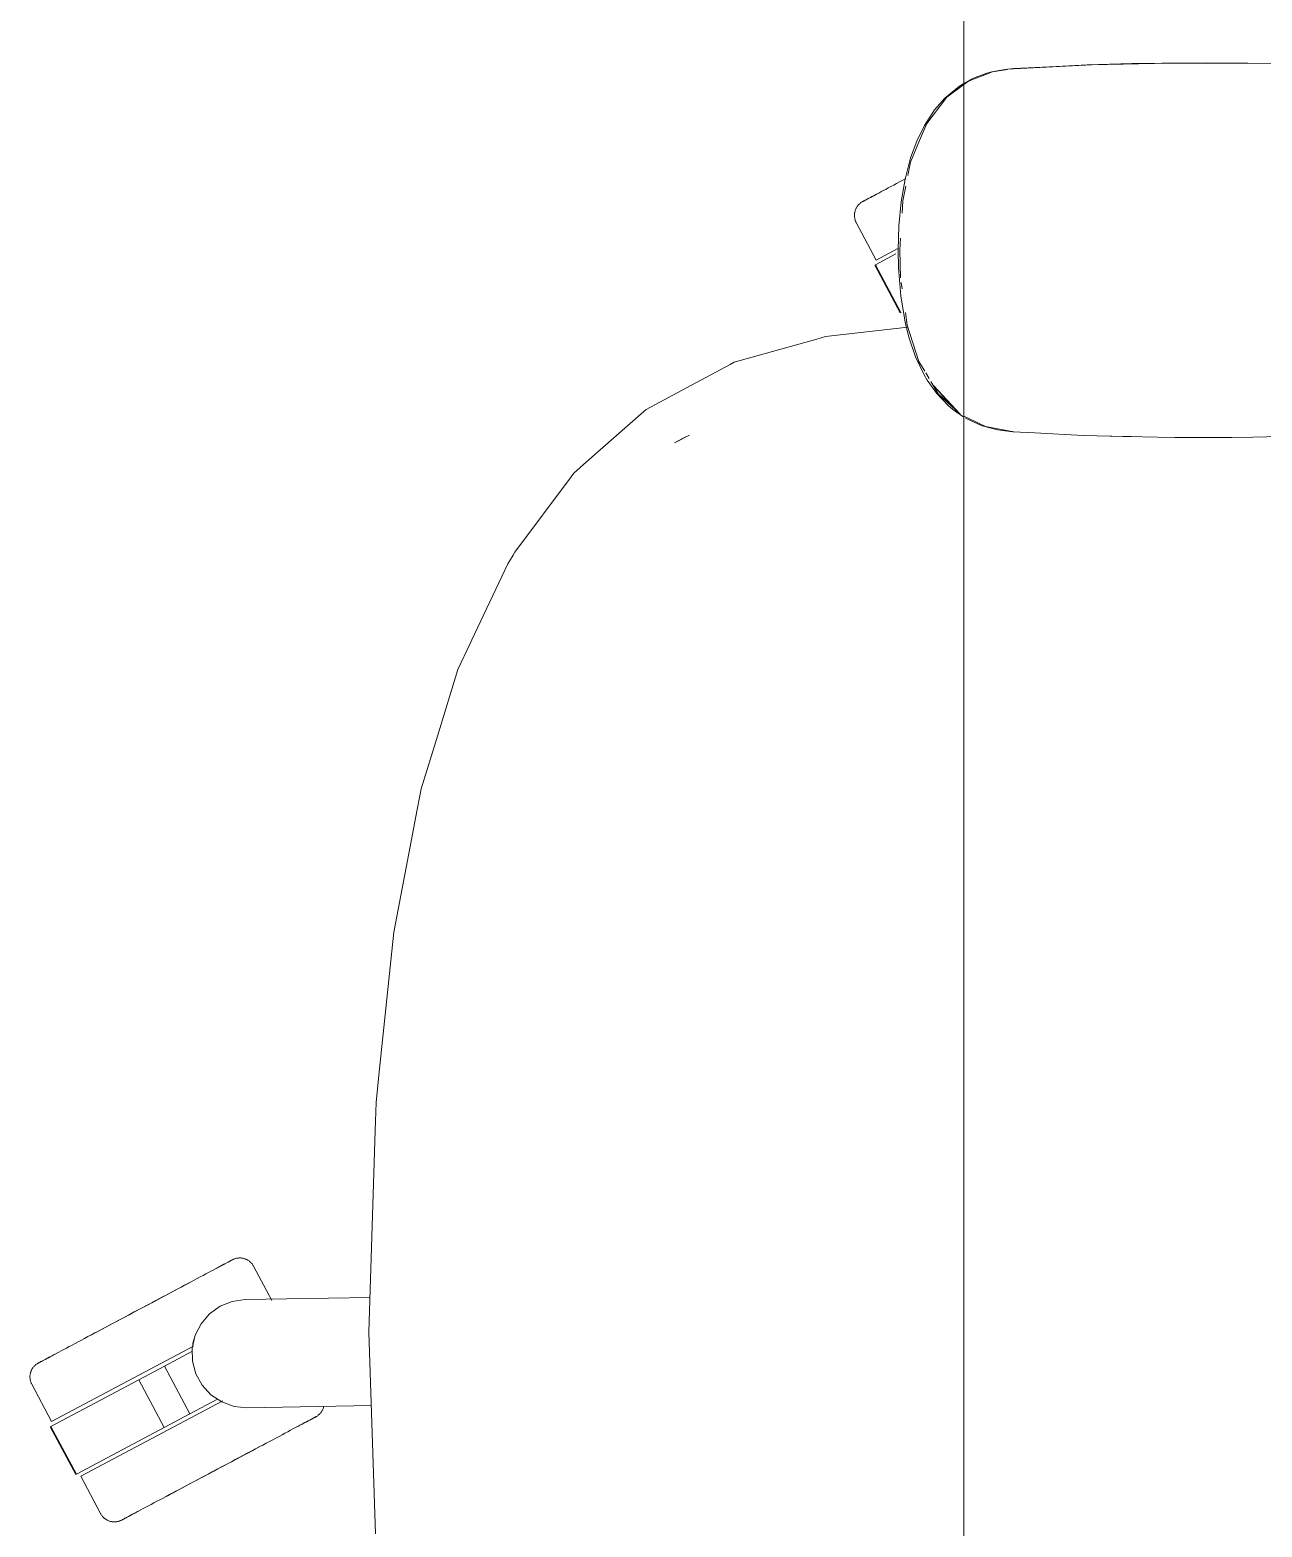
# Model space of a CAD drawing. Header units: millimetres. Extents: x 79795 to 317870, y -36033 to 97293.
# Drawn here: x 184011.1 to 184330, y 10047.7 to 10435.1 of the extents above; entities that cross this region are included whole.
import ezdxf

# ---------------------------------------------------------------- set-up
doc = ezdxf.new("R2010")
doc.units = ezdxf.units.MM
doc.header["$MEASUREMENT"] = 0
doc.layers.add('G-IMPT', color=8, linetype='CONTINUOUS', lineweight=9)
doc.layers.add('I-FURN', color=8, linetype='CONTINUOUS', lineweight=9)

msp = doc.modelspace()

# ---------------------------------------------------------------- linework, layer by layer
at = {"layer": 'G-IMPT'}
for p, q in [((184260.24, 10424.26), (184254.04, 10421.85)), ((184260.06, 10424.28), (184258.71, 10423.91)), ((184260.06, 10424.28), (184262.45, 10424.73)), ((184260.24, 10424.26), (184264.08, 10424.85)), ((184264.1, 10424.98), (184262.45, 10424.73)), ((184285.88, 10426.07), (184264.1, 10424.98)), ((184284.68, 10426.03), (184264.1, 10424.98)), ((184264.1, 10424.98), (184265.71, 10425.09)), ((184285.88, 10426.07), (184265.71, 10425.09)), ((184306.07, 10426.53), (184284.68, 10426.03)), ((184296.24, 10426.37), (184284.68, 10426.03)), ((184284.68, 10426.03), (184285.88, 10426.07)), ((184306.07, 10426.53), (184285.88, 10426.07)), ((184296.24, 10426.37), (184315.46, 10426.57)), ((184306.07, 10426.53), (184296.24, 10426.37)), ((184326.26, 10426.49), (184296.24, 10426.37)), ((184304.03, 10426.51), (184302.12, 10426.44)), ((184306.07, 10426.49), (184304.03, 10426.51)), ((184326.26, 10426.49), (184306.07, 10426.53)), ((184326.26, 10426.49), (184315.46, 10426.57)), ((184326.26, 10426.49), (184334.67, 10426.32)), ((184251.64, 10420.56), (184247.9, 10417.48)), ((184252.83, 10420.96), (184248.42, 10417.68)), ((184252.83, 10421.24), (184251.64, 10420.56)), ((184255.07, 10422.52), (184252.83, 10421.24)), ((184254.04, 10421.85), (184252.83, 10420.96)), ((184255.07, 10422.52), (184258.71, 10423.91)), ((184248.42, 10417.68), (184243.2, 10410.89)), ((184245.23, 10414.45), (184247.9, 10417.48)), ((184242.58, 10410.4), (184245.23, 10414.45)), ((184242.58, 10410.4), (184240.59, 10406.33)), ((184243.2, 10410.89), (184241.36, 10406.5)), ((184239.01, 10401.99), (184240.59, 10406.33)), ((184239.03, 10400.88), (184241.36, 10406.5)), ((184239.01, 10401.99), (184237.58, 10396.51)), ((184239.03, 10400.88), (184238.32, 10397.41)), ((184236.58, 10390.58), (184237.58, 10396.51)), ((184237.76, 10394.67), (184236.99, 10390.92)), ((184236.58, 10390.58), (184236.01, 10384.43)), ((184236.99, 10390.92), (184236.8, 10387.71)), ((184235.83, 10378.09), (184236.01, 10384.43)), ((184235.92, 10373.58), (184235.83, 10378.09)), ((184236.4, 10381.2), (184236.21, 10378.09)), ((184236.44, 10370.93), (184236.21, 10378.09)), ((184235.92, 10373.58), (184236.5, 10366.27)), ((184237.61, 10359.51), (184236.5, 10366.27)), ((184236.6, 10369.77), (184236.83, 10368.14)), ((184238.59, 10355.58), (184237.61, 10359.51)), ((184237.7, 10361.96), (184238.16, 10358.67)), ((184238.16, 10358.67), (184241.19, 10349.27)), ((184214.74, 10355.11), (184193.4, 10349.1)), ((184214.74, 10355.11), (184217, 10355.75)), ((184238.28, 10358.16), (184217, 10355.75)), ((184238.59, 10355.58), (184240.33, 10350.49)), ((184192.29, 10348.51), (184181.05, 10342.5)), ((184193.4, 10349.1), (184192.29, 10348.51)), ((184240.33, 10350.49), (184242.54, 10345.86)), ((184241.19, 10349.27), (184242.66, 10346.82)), ((184242.54, 10345.86), (184243.34, 10344.48)), ((184242.94, 10346.35), (184243.8, 10344.91)), ((184245.79, 10341.03), (184243.34, 10344.48)), ((184244.27, 10344.13), (184246.16, 10340.97)), ((184244.96, 10343.06), (184251.87, 10335.67)), ((184244.96, 10343.06), (184246.24, 10341.59)), ((184181.05, 10342.5), (184170.61, 10336.91)), ((184248.65, 10337.98), (184245.79, 10341.03)), ((184246.16, 10340.97), (184251.87, 10335.67)), ((184246.38, 10341.44), (184249.45, 10337.9)), ((184155.16, 10323.31), (184169.95, 10336.33)), ((184169.95, 10336.33), (184170.61, 10336.91)), ((184248.65, 10337.98), (184249.97, 10336.85)), ((184251.87, 10335.67), (184249.45, 10337.9)), ((184252.83, 10334.89), (184249.97, 10336.85)), ((184254.1, 10334.56), (184252.83, 10335.19)), ((184253.19, 10334.64), (184257.52, 10332.66)), ((184254.1, 10334.56), (184258.36, 10332.46)), ((184261.47, 10331.59), (184257.52, 10332.66)), ((184258.36, 10332.46), (184265.71, 10331.09)), ((184265.48, 10331.09), (184261.47, 10331.59)), ((184177.91, 10328.3), (184181.8, 10330.26)), ((184177.91, 10328.3), (184180.21, 10329.48)), ((184180.21, 10329.48), (184181.8, 10330.26)), ((184271.15, 10330.81), (184265.48, 10331.09)), ((184271.15, 10330.81), (184283.71, 10330.19)), ((184287.25, 10330.07), (184283.71, 10330.19)), ((184302.92, 10329.69), (184287.25, 10330.07)), ((184290.65, 10330.01), (184293.98, 10329.87)), ((184296.2, 10329.87), (184293.98, 10329.87)), ((184302.92, 10329.69), (184307.43, 10329.64)), ((184307.43, 10329.64), (184322.15, 10329.65)), ((184327.62, 10329.72), (184322.15, 10329.65)), ((184327.62, 10329.72), (184339.92, 10330.01)), ((184151.18, 10319.47), (184151.9, 10320.44)), ((184155.16, 10323.31), (184151.9, 10320.44)), ((184136.61, 10299.97), (184151.18, 10319.47)), ((184134.78, 10296.92), (184125.52, 10277.27)), ((184134.78, 10296.92), (184135.21, 10297.63)), ((184136.15, 10299.2), (184135.21, 10297.63)), ((184136.61, 10299.97), (184136.15, 10299.2)), ((184125.52, 10277.27), (184125.09, 10276.36)), ((184121.9, 10269.59), (184125.09, 10276.36)), ((184121.9, 10269.59), (184116.57, 10252.32)), ((184116.57, 10252.32), (184112.38, 10238.71)), ((184112.38, 10238.71), (184110.92, 10231.11)), ((184110.22, 10227.45), (184110.92, 10231.11)), ((184110.22, 10227.45), (184105.35, 10202.07)), ((184105.26, 10201.61), (184101.44, 10164.61)), ((184105.26, 10201.61), (184105.35, 10202.07)), ((184101.44, 10164.61), (184100.71, 10157.55)), ((184100.48, 10150.29), (184100.71, 10157.55)), ((184098.87, 10098.12), (184100.48, 10150.29)), ((184100.57, 10045.94), (184098.87, 10098.12))]:
    msp.add_line(p, q, dxfattribs=at)
at = {"layer": 'I-FURN'}
for p, q in [((184252.83, 9398.09), (184252.83, 10798.09)), ((184252.83, 10798.09), (184252.83, 9398.09)), ((184231.02, 10393.02), (184231.6, 10393.34)), ((184231.93, 10393.51), (184231.33, 10393.19)), ((184232.57, 10393.85), (184231.93, 10393.51)), ((184233.23, 10394.2), (184232.57, 10393.85)), ((184233.92, 10394.57), (184233.23, 10394.2)), ((184234.65, 10394.95), (184233.92, 10394.57)), ((184235.4, 10395.35), (184234.65, 10394.95)), ((184236.17, 10395.76), (184235.4, 10395.35)), ((184236.97, 10396.19), (184236.17, 10395.76)), ((184237.8, 10396.63), (184236.97, 10396.19)), ((184225.09, 10389.24), (184225.18, 10389.38)), ((184225.18, 10389.38), (184225.27, 10389.51)), ((184225.27, 10389.51), (184225.37, 10389.64)), ((184225.37, 10389.64), (184225.47, 10389.76)), ((184225.47, 10389.76), (184225.58, 10389.88)), ((184225.58, 10389.88), (184225.69, 10390)), ((184225.69, 10390), (184225.81, 10390.11)), ((184225.81, 10390.11), (184225.93, 10390.22)), ((184225.93, 10390.22), (184226.05, 10390.32)), ((184226.05, 10390.32), (184226.18, 10390.41)), ((184226.18, 10390.41), (184226.31, 10390.5)), ((184226.31, 10390.5), (184226.45, 10390.59)), ((184226.45, 10390.59), (184226.59, 10390.67)), ((184226.59, 10390.67), (184226.63, 10390.69)), ((184226.68, 10390.72), (184226.63, 10390.69)), ((184226.63, 10390.69), (184226.65, 10390.7)), ((184226.63, 10390.69), (184226.63, 10390.69)), ((184226.65, 10390.7), (184226.71, 10390.73)), ((184226.76, 10390.76), (184226.68, 10390.72)), ((184226.71, 10390.73), (184226.81, 10390.79)), ((184226.88, 10390.82), (184226.76, 10390.76)), ((184226.81, 10390.79), (184226.95, 10390.86)), ((184227.04, 10390.91), (184226.88, 10390.82)), ((184226.95, 10390.86), (184227.13, 10390.96)), ((184227.24, 10391.02), (184227.04, 10390.91)), ((184227.13, 10390.96), (184227.35, 10391.07)), ((184227.48, 10391.14), (184227.24, 10391.02)), ((184227.35, 10391.07), (184227.61, 10391.21)), ((184227.76, 10391.29), (184227.48, 10391.14)), ((184227.61, 10391.21), (184227.91, 10391.37)), ((184228.08, 10391.46), (184227.76, 10391.29)), ((184227.91, 10391.37), (184228.24, 10391.55)), ((184228.44, 10391.65), (184228.08, 10391.46)), ((184228.24, 10391.55), (184228.61, 10391.75)), ((184228.83, 10391.86), (184228.44, 10391.65)), ((184228.61, 10391.75), (184229.02, 10391.96)), ((184229.26, 10392.09), (184228.83, 10391.86)), ((184229.02, 10391.96), (184229.47, 10392.2)), ((184229.73, 10392.34), (184229.26, 10392.09)), ((184229.47, 10392.2), (184229.95, 10392.46)), ((184230.23, 10392.6), (184229.73, 10392.34)), ((184229.95, 10392.46), (184230.47, 10392.73)), ((184230.76, 10392.89), (184230.23, 10392.6)), ((184230.47, 10392.73), (184231.02, 10393.02)), ((184231.33, 10393.19), (184230.76, 10392.89)), ((184224.49, 10387.26), (184224.5, 10387.42)), ((184224.49, 10387.1), (184224.49, 10387.26)), ((184224.5, 10386.94), (184224.49, 10387.1)), ((184224.5, 10387.42), (184224.52, 10387.58)), ((184224.51, 10386.77), (184224.5, 10386.94)), ((184224.52, 10386.61), (184224.51, 10386.77)), ((184224.52, 10387.58), (184224.54, 10387.74)), ((184224.55, 10386.45), (184224.52, 10386.61)), ((184224.54, 10387.74), (184224.56, 10387.9)), ((184224.58, 10386.3), (184224.55, 10386.45)), ((184224.56, 10387.9), (184224.6, 10388.06)), ((184224.61, 10386.14), (184224.58, 10386.3)), ((184224.6, 10388.06), (184224.64, 10388.21)), ((184224.66, 10385.98), (184224.61, 10386.14)), ((184224.64, 10388.21), (184224.68, 10388.37)), ((184224.71, 10385.83), (184224.66, 10385.98)), ((184224.68, 10388.37), (184224.74, 10388.52)), ((184224.76, 10385.68), (184224.71, 10385.83)), ((184224.74, 10388.52), (184224.8, 10388.67)), ((184224.82, 10385.53), (184224.76, 10385.68)), ((184224.8, 10388.67), (184224.86, 10388.82)), ((184224.89, 10385.38), (184224.82, 10385.53)), ((184224.86, 10388.82), (184224.93, 10388.96)), ((184224.93, 10388.96), (184225.01, 10389.1)), ((184225.01, 10389.1), (184225.09, 10389.24)), ((184224.96, 10385.24), (184224.89, 10385.38)), ((184224.96, 10385.24), (184230.11, 10375.55)), ((184230.11, 10375.55), (184235.74, 10378.55)), ((184229.76, 10374.23), (184236.33, 10361.87)), ((184229.93, 10374.32), (184235.22, 10377.14)), ((184236.5, 10361.96), (184229.93, 10374.32)), ((184236.6, 10362.01), (184236.5, 10361.96)), ((184059.15, 10114.54), (184058.57, 10114.23)), ((184058.84, 10114.38), (184059.41, 10114.68)), ((184059.71, 10114.83), (184059.15, 10114.54)), ((184059.41, 10114.68), (184059.95, 10114.96)), ((184060.22, 10115.11), (184059.71, 10114.83)), ((184059.95, 10114.96), (184060.45, 10115.23)), ((184060.7, 10115.37), (184060.22, 10115.11)), ((184060.45, 10115.23), (184060.91, 10115.48)), ((184061.15, 10115.6), (184060.7, 10115.37)), ((184060.91, 10115.48), (184061.34, 10115.71)), ((184061.56, 10115.82), (184061.15, 10115.6)), ((184061.34, 10115.71), (184061.74, 10115.91)), ((184061.93, 10116.02), (184061.56, 10115.82)), ((184061.74, 10115.91), (184062.09, 10116.1)), ((184062.27, 10116.2), (184061.93, 10116.02)), ((184062.09, 10116.1), (184062.41, 10116.27)), ((184062.57, 10116.36), (184062.27, 10116.2)), ((184062.41, 10116.27), (184062.69, 10116.42)), ((184062.82, 10116.49), (184062.57, 10116.36)), ((184062.69, 10116.42), (184062.93, 10116.55)), ((184063.04, 10116.61), (184062.82, 10116.49)), ((184062.93, 10116.55), (184063.13, 10116.66)), ((184063.22, 10116.71), (184063.04, 10116.61)), ((184063.13, 10116.66), (184063.29, 10116.74)), ((184063.36, 10116.78), (184063.22, 10116.71)), ((184063.29, 10116.74), (184063.42, 10116.81)), ((184063.46, 10116.83), (184063.36, 10116.78)), ((184063.42, 10116.81), (184063.5, 10116.85)), ((184063.52, 10116.87), (184063.46, 10116.83)), ((184063.5, 10116.85), (184063.54, 10116.87)), ((184063.54, 10116.88), (184063.52, 10116.87)), ((184063.54, 10116.88), (184063.69, 10116.95)), ((184063.54, 10116.87), (184063.54, 10116.88)), ((184063.69, 10116.95), (184063.84, 10117.02)), ((184063.84, 10117.02), (184063.98, 10117.08)), ((184063.98, 10117.08), (184064.14, 10117.13)), ((184064.14, 10117.13), (184064.29, 10117.18)), ((184064.29, 10117.18), (184064.44, 10117.22)), ((184064.44, 10117.22), (184064.6, 10117.26)), ((184064.6, 10117.26), (184064.76, 10117.29)), ((184064.76, 10117.29), (184064.92, 10117.31)), ((184064.92, 10117.31), (184065.08, 10117.33)), ((184065.08, 10117.33), (184065.24, 10117.34)), ((184065.24, 10117.34), (184065.4, 10117.35)), ((184065.4, 10117.35), (184065.56, 10117.35)), ((184065.56, 10117.35), (184065.72, 10117.34)), ((184065.72, 10117.34), (184065.88, 10117.32)), ((184065.88, 10117.32), (184066.04, 10117.3)), ((184066.04, 10117.3), (184066.2, 10117.27)), ((184066.2, 10117.27), (184066.36, 10117.24)), ((184066.36, 10117.24), (184066.52, 10117.2)), ((184066.52, 10117.2), (184066.67, 10117.15)), ((184066.67, 10117.15), (184066.82, 10117.1)), ((184066.82, 10117.1), (184066.97, 10117.04)), ((184066.97, 10117.04), (184067.12, 10116.98)), ((184067.12, 10116.98), (184067.27, 10116.91)), ((184067.27, 10116.91), (184067.41, 10116.83)), ((184067.41, 10116.83), (184067.55, 10116.75)), ((184067.55, 10116.75), (184067.68, 10116.66)), ((184067.68, 10116.66), (184067.82, 10116.57)), ((184067.82, 10116.57), (184067.94, 10116.47)), ((184067.94, 10116.47), (184068.07, 10116.37)), ((184068.07, 10116.37), (184068.19, 10116.26)), ((184068.19, 10116.26), (184068.3, 10116.15)), ((184068.3, 10116.15), (184068.41, 10116.03)), ((184068.41, 10116.03), (184068.52, 10115.91)), ((184068.52, 10115.91), (184068.62, 10115.79)), ((184068.62, 10115.79), (184068.72, 10115.66)), ((184068.72, 10115.66), (184068.81, 10115.52)), ((184068.81, 10115.52), (184068.89, 10115.39)), ((184068.89, 10115.39), (184068.97, 10115.25)), ((184068.97, 10115.25), (184069, 10115.21)), ((184073.7, 10106.37), (184069, 10115.21)), ((184050.66, 10110.03), (184051.53, 10110.49)), ((184051.99, 10110.73), (184051.13, 10110.28)), ((184051.53, 10110.49), (184052.38, 10110.94)), ((184052.82, 10111.18), (184051.99, 10110.73)), ((184053.64, 10111.61), (184052.82, 10111.18)), ((184054.42, 10112.03), (184053.64, 10111.61)), ((184055.19, 10112.43), (184054.42, 10112.03)), ((184055.92, 10112.82), (184055.19, 10112.43)), ((184056.63, 10113.2), (184055.92, 10112.82)), ((184057.31, 10113.56), (184056.63, 10113.2)), ((184057.95, 10113.9), (184057.31, 10113.56)), ((184058.57, 10114.23), (184057.95, 10113.9)), ((184044.65, 10106.83), (184043.67, 10106.31)), ((184044.12, 10106.55), (184045.09, 10107.07)), ((184045.61, 10107.34), (184044.65, 10106.83)), ((184045.09, 10107.07), (184046.06, 10107.58)), ((184046.57, 10107.85), (184045.61, 10107.34)), ((184046.06, 10107.58), (184047.01, 10108.08)), ((184047.52, 10108.35), (184046.57, 10107.85)), ((184047.01, 10108.08), (184047.95, 10108.58)), ((184048.45, 10108.85), (184047.52, 10108.35)), ((184047.95, 10108.58), (184048.87, 10109.07)), ((184049.36, 10109.33), (184048.45, 10108.85)), ((184048.87, 10109.07), (184049.77, 10109.55)), ((184050.26, 10109.81), (184049.36, 10109.33)), ((184049.77, 10109.55), (184050.66, 10110.03)), ((184051.13, 10110.28), (184050.26, 10109.81)), ((184063.47, 10106.12), (184066.81, 10106.59)), ((184066.81, 10106.59), (184099.15, 10107.15)), ((184036.13, 10102.3), (184037.13, 10102.83)), ((184037.67, 10103.12), (184036.67, 10102.59)), ((184037.13, 10102.83), (184038.14, 10103.37)), ((184038.68, 10103.65), (184037.67, 10103.12)), ((184038.14, 10103.37), (184039.14, 10103.9)), ((184039.68, 10104.19), (184038.68, 10103.65)), ((184039.14, 10103.9), (184040.15, 10104.43)), ((184040.69, 10104.72), (184039.68, 10104.19)), ((184040.15, 10104.43), (184041.15, 10104.97)), ((184041.69, 10105.25), (184040.69, 10104.72)), ((184041.15, 10104.97), (184042.14, 10105.5)), ((184042.68, 10105.78), (184041.69, 10105.25)), ((184042.14, 10105.5), (184043.14, 10106.02)), ((184043.67, 10106.31), (184042.68, 10105.78)), ((184043.14, 10106.02), (184044.12, 10106.55)), ((184055.4, 10100.34), (184057.59, 10102.91)), ((184057.59, 10102.91), (184060.33, 10104.87)), ((184060.33, 10104.87), (184063.47, 10106.12)), ((184029.81, 10098.94), (184028.87, 10098.44)), ((184029.3, 10098.67), (184030.24, 10099.17)), ((184030.76, 10099.44), (184029.81, 10098.94)), ((184030.24, 10099.17), (184031.2, 10099.68)), ((184031.72, 10099.96), (184030.76, 10099.44)), ((184031.2, 10099.68), (184032.17, 10100.19)), ((184032.7, 10100.47), (184031.72, 10099.96)), ((184032.17, 10100.19), (184033.15, 10100.71)), ((184033.68, 10101), (184032.7, 10100.47)), ((184033.15, 10100.71), (184034.13, 10101.24)), ((184034.67, 10101.52), (184033.68, 10101)), ((184034.13, 10101.24), (184035.13, 10101.77)), ((184035.67, 10102.05), (184034.67, 10101.52)), ((184035.13, 10101.77), (184036.13, 10102.3)), ((184036.67, 10102.59), (184035.67, 10102.05)), ((184053.88, 10097.33), (184055.4, 10100.34)), ((184022.81, 10095.22), (184022.04, 10094.81)), ((184023.61, 10095.64), (184022.81, 10095.22)), ((184024.44, 10096.08), (184023.61, 10095.64)), ((184025.29, 10096.53), (184024.44, 10096.08)), ((184026.15, 10096.99), (184025.29, 10096.53)), ((184027.04, 10097.47), (184026.15, 10096.99)), ((184027.95, 10097.95), (184027.04, 10097.47)), ((184027.46, 10097.69), (184028.37, 10098.17)), ((184028.87, 10098.44), (184027.95, 10097.95)), ((184028.37, 10098.17), (184029.3, 10098.67)), ((184053.13, 10094.04), (184053.88, 10097.33)), ((184015.08, 10091.11), (184014.72, 10090.92)), ((184014.88, 10091), (184015.25, 10091.2)), ((184015.47, 10091.31), (184015.08, 10091.11)), ((184015.25, 10091.2), (184015.66, 10091.42)), ((184015.9, 10091.54), (184015.47, 10091.31)), ((184015.66, 10091.42), (184016.11, 10091.66)), ((184016.37, 10091.79), (184015.9, 10091.54)), ((184016.11, 10091.66), (184016.59, 10091.91)), ((184016.87, 10092.06), (184016.37, 10091.79)), ((184016.59, 10091.91), (184017.11, 10092.19)), ((184016.75, 10075.01), (184053.47, 10094.53)), ((184017.4, 10092.34), (184016.87, 10092.06)), ((184017.11, 10092.19), (184017.66, 10092.48)), ((184017.97, 10092.64), (184017.4, 10092.34)), ((184017.66, 10092.48), (184018.25, 10092.79)), ((184018.57, 10092.96), (184017.97, 10092.64)), ((184019.21, 10093.3), (184018.57, 10092.96)), ((184019.87, 10093.65), (184019.21, 10093.3)), ((184020.57, 10094.02), (184019.87, 10093.65)), ((184021.29, 10094.41), (184020.57, 10094.02)), ((184022.04, 10094.81), (184021.29, 10094.41)), ((184045.92, 10089.38), (184053.06, 10093.18)), ((184053.19, 10090.67), (184053.13, 10094.04)), ((184011.18, 10087.19), (184011.21, 10087.35)), ((184011.21, 10087.35), (184011.24, 10087.51)), ((184011.24, 10087.51), (184011.28, 10087.67)), ((184011.28, 10087.67), (184011.33, 10087.82)), ((184011.33, 10087.82), (184011.38, 10087.97)), ((184011.38, 10087.97), (184011.44, 10088.12)), ((184011.44, 10088.12), (184011.5, 10088.27)), ((184011.5, 10088.27), (184011.57, 10088.42)), ((184011.57, 10088.42), (184011.65, 10088.56)), ((184011.65, 10088.56), (184011.73, 10088.7)), ((184011.73, 10088.7), (184011.82, 10088.83)), ((184011.82, 10088.83), (184011.91, 10088.96)), ((184011.91, 10088.96), (184012.01, 10089.09)), ((184012.01, 10089.09), (184012.11, 10089.22)), ((184012.11, 10089.22), (184012.22, 10089.34)), ((184012.22, 10089.34), (184012.33, 10089.45)), ((184012.33, 10089.45), (184012.45, 10089.56)), ((184012.45, 10089.56), (184012.57, 10089.67)), ((184012.57, 10089.67), (184012.69, 10089.77)), ((184012.69, 10089.77), (184012.82, 10089.87)), ((184012.82, 10089.87), (184012.96, 10089.96)), ((184012.96, 10089.96), (184013.09, 10090.04)), ((184013.09, 10090.04), (184013.23, 10090.12)), ((184013.23, 10090.12), (184013.27, 10090.14)), ((184013.27, 10090.14), (184013.29, 10090.16)), ((184013.28, 10090.15), (184013.27, 10090.14)), ((184013.32, 10090.17), (184013.28, 10090.15)), ((184013.29, 10090.16), (184013.35, 10090.19)), ((184013.4, 10090.21), (184013.32, 10090.17)), ((184013.35, 10090.19), (184013.45, 10090.24)), ((184013.52, 10090.28), (184013.4, 10090.21)), ((184013.45, 10090.24), (184013.59, 10090.32)), ((184013.68, 10090.36), (184013.52, 10090.28)), ((184013.59, 10090.32), (184013.77, 10090.41)), ((184013.88, 10090.47), (184013.68, 10090.36)), ((184013.77, 10090.41), (184013.99, 10090.53)), ((184014.13, 10090.6), (184013.88, 10090.47)), ((184013.99, 10090.53), (184014.25, 10090.67)), ((184014.4, 10090.75), (184014.13, 10090.6)), ((184014.25, 10090.67), (184014.55, 10090.82)), ((184014.72, 10090.92), (184014.4, 10090.75)), ((184014.55, 10090.82), (184014.88, 10091)), ((184039.28, 10085.85), (184045.92, 10089.38)), ((184052.49, 10077.02), (184045.92, 10089.38)), ((184054.06, 10087.41), (184053.19, 10090.67)), ((184055.68, 10084.45), (184054.06, 10087.41)), ((184011.13, 10086.71), (184011.14, 10086.87)), ((184011.13, 10086.55), (184011.13, 10086.71)), ((184011.14, 10086.39), (184011.13, 10086.55)), ((184011.14, 10086.87), (184011.16, 10087.03)), ((184011.15, 10086.23), (184011.14, 10086.39)), ((184011.17, 10086.07), (184011.15, 10086.23)), ((184011.16, 10087.03), (184011.18, 10087.19)), ((184011.19, 10085.91), (184011.17, 10086.07)), ((184011.22, 10085.75), (184011.19, 10085.91)), ((184011.26, 10085.59), (184011.22, 10085.75)), ((184011.3, 10085.44), (184011.26, 10085.59)), ((184011.35, 10085.29), (184011.3, 10085.44)), ((184011.4, 10085.13), (184011.35, 10085.29)), ((184011.46, 10084.98), (184011.4, 10085.13)), ((184011.53, 10084.84), (184011.46, 10084.98)), ((184011.6, 10084.69), (184011.53, 10084.84)), ((184011.6, 10084.69), (184016.75, 10075.01)), ((184016.57, 10073.78), (184039.28, 10085.85)), ((184045.85, 10073.49), (184039.28, 10085.85)), ((184057.96, 10081.96), (184055.68, 10084.45)), ((184024.27, 10060.88), (184061.01, 10080.42)), ((184059.64, 10080.82), (184052.49, 10077.02)), ((184060.77, 10080.09), (184057.96, 10081.96)), ((184063.94, 10078.95), (184060.77, 10080.09)), ((184052.49, 10077.02), (184045.85, 10073.49)), ((184067.3, 10078.6), (184063.94, 10078.95)), ((184099.49, 10079.17), (184067.3, 10078.6)), ((184083.69, 10075.49), (184084.01, 10075.66)), ((184084.16, 10075.74), (184083.86, 10075.58)), ((184084.01, 10075.66), (184084.29, 10075.81)), ((184084.42, 10075.88), (184084.16, 10075.74)), ((184084.29, 10075.81), (184084.53, 10075.93)), ((184084.64, 10075.99), (184084.42, 10075.88)), ((184084.53, 10075.93), (184084.73, 10076.04)), ((184084.82, 10076.09), (184084.64, 10075.99)), ((184084.73, 10076.04), (184084.89, 10076.13)), ((184084.96, 10076.16), (184084.82, 10076.09)), ((184084.89, 10076.13), (184085.01, 10076.19)), ((184085.06, 10076.22), (184084.96, 10076.16)), ((184085.01, 10076.19), (184085.09, 10076.24)), ((184085.12, 10076.25), (184085.06, 10076.22)), ((184085.09, 10076.24), (184085.13, 10076.26)), ((184085.14, 10076.26), (184085.12, 10076.25)), ((184085.13, 10076.26), (184085.14, 10076.26)), ((184085.18, 10076.28), (184085.14, 10076.26)), ((184085.32, 10076.36), (184085.18, 10076.28)), ((184085.46, 10076.45), (184085.32, 10076.36)), ((184085.59, 10076.54), (184085.46, 10076.45)), ((184085.72, 10076.63), (184085.59, 10076.54)), ((184085.84, 10076.74), (184085.72, 10076.63)), ((184085.96, 10076.84), (184085.84, 10076.74)), ((184086.08, 10076.95), (184085.96, 10076.84)), ((184086.19, 10077.07), (184086.08, 10076.95)), ((184086.3, 10077.19), (184086.19, 10077.07)), ((184086.4, 10077.31), (184086.3, 10077.19)), ((184086.5, 10077.44), (184086.4, 10077.31)), ((184086.59, 10077.57), (184086.5, 10077.44)), ((184086.68, 10077.71), (184086.59, 10077.57)), ((184086.76, 10077.85), (184086.68, 10077.71)), ((184086.84, 10077.99), (184086.76, 10077.85)), ((184086.91, 10078.13), (184086.84, 10077.99)), ((184086.97, 10078.28), (184086.91, 10078.13)), ((184087.03, 10078.43), (184086.97, 10078.28)), ((184087.08, 10078.58), (184087.03, 10078.43)), ((184087.13, 10078.74), (184087.08, 10078.58)), ((184087.17, 10078.9), (184087.13, 10078.74)), ((184016.4, 10073.69), (184022.97, 10061.33)), ((184023.14, 10061.42), (184016.57, 10073.78)), ((184045.85, 10073.49), (184023.14, 10061.42)), ((184076.37, 10071.6), (184077.12, 10072)), ((184077.12, 10072), (184077.85, 10072.38)), ((184077.85, 10072.38), (184078.54, 10072.75)), ((184078.54, 10072.75), (184079.2, 10073.1)), ((184079.2, 10073.1), (184079.84, 10073.44)), ((184079.84, 10073.44), (184080.44, 10073.76)), ((184080.75, 10073.93), (184080.17, 10073.62)), ((184080.44, 10073.76), (184081.01, 10074.06)), ((184081.3, 10074.22), (184080.75, 10073.93)), ((184081.01, 10074.06), (184081.54, 10074.35)), ((184081.82, 10074.49), (184081.3, 10074.22)), ((184081.54, 10074.35), (184082.04, 10074.61)), ((184082.3, 10074.75), (184081.82, 10074.49)), ((184082.04, 10074.61), (184082.51, 10074.86)), ((184082.75, 10074.99), (184082.3, 10074.75)), ((184082.51, 10074.86), (184082.94, 10075.09)), ((184083.16, 10075.21), (184082.75, 10074.99)), ((184082.94, 10075.09), (184083.33, 10075.3)), ((184083.53, 10075.4), (184083.16, 10075.21)), ((184083.33, 10075.3), (184083.69, 10075.49)), ((184083.86, 10075.58), (184083.53, 10075.4)), ((184068.6, 10067.47), (184069.54, 10067.97)), ((184070.04, 10068.23), (184069.11, 10067.74)), ((184069.54, 10067.97), (184070.46, 10068.46)), ((184070.96, 10068.72), (184070.04, 10068.23)), ((184070.46, 10068.46), (184071.37, 10068.94)), ((184071.37, 10068.94), (184072.26, 10069.41)), ((184072.26, 10069.41), (184073.13, 10069.87)), ((184073.13, 10069.87), (184073.97, 10070.32)), ((184073.97, 10070.32), (184074.8, 10070.76)), ((184074.8, 10070.76), (184075.6, 10071.19)), ((184075.6, 10071.19), (184076.37, 10071.6)), ((184062.28, 10064.11), (184061.28, 10063.57)), ((184061.74, 10063.82), (184062.74, 10064.35)), ((184063.28, 10064.64), (184062.28, 10064.11)), ((184062.74, 10064.35), (184063.74, 10064.88)), ((184064.28, 10065.17), (184063.28, 10064.64)), ((184063.74, 10064.88), (184064.73, 10065.41)), ((184065.26, 10065.69), (184064.28, 10065.17)), ((184064.73, 10065.41), (184065.71, 10065.93)), ((184066.24, 10066.21), (184065.26, 10065.69)), ((184065.71, 10065.93), (184066.69, 10066.45)), ((184067.21, 10066.73), (184066.24, 10066.21)), ((184066.69, 10066.45), (184067.65, 10066.96)), ((184068.17, 10067.24), (184067.21, 10066.73)), ((184067.65, 10066.96), (184068.6, 10067.47)), ((184069.11, 10067.74), (184068.17, 10067.24)), ((184024.27, 10060.88), (184029.42, 10051.2)), ((184053.76, 10059.58), (184054.74, 10060.1)), ((184055.28, 10060.38), (184054.29, 10059.86)), ((184054.74, 10060.1), (184055.73, 10060.62)), ((184056.27, 10060.91), (184055.28, 10060.38)), ((184055.73, 10060.62), (184056.72, 10061.15)), ((184057.26, 10061.44), (184056.27, 10060.91)), ((184056.72, 10061.15), (184057.72, 10061.68)), ((184058.26, 10061.97), (184057.26, 10061.44)), ((184057.72, 10061.68), (184058.73, 10062.22)), ((184059.27, 10062.5), (184058.26, 10061.97)), ((184058.73, 10062.22), (184059.73, 10062.75)), ((184060.27, 10063.04), (184059.27, 10062.5)), ((184059.73, 10062.75), (184060.74, 10063.29)), ((184061.28, 10063.57), (184060.27, 10063.04)), ((184060.74, 10063.29), (184061.74, 10063.82)), ((184047.75, 10056.38), (184046.88, 10055.92)), ((184047.28, 10056.13), (184048.16, 10056.6)), ((184048.64, 10056.85), (184047.75, 10056.38)), ((184048.16, 10056.6), (184049.05, 10057.07)), ((184049.54, 10057.33), (184048.64, 10056.85)), ((184049.05, 10057.07), (184049.96, 10057.56)), ((184050.46, 10057.82), (184049.54, 10057.33)), ((184049.96, 10057.56), (184050.89, 10058.05)), ((184051.4, 10058.32), (184050.46, 10057.82)), ((184050.89, 10058.05), (184051.84, 10058.55)), ((184052.35, 10058.83), (184051.4, 10058.32)), ((184051.84, 10058.55), (184052.8, 10059.06)), ((184053.32, 10059.34), (184052.35, 10058.83)), ((184052.8, 10059.06), (184053.76, 10059.58)), ((184054.29, 10059.86), (184053.32, 10059.34)), ((184039.84, 10052.17), (184040.46, 10052.5)), ((184040.46, 10052.5), (184041.1, 10052.85)), ((184041.1, 10052.85), (184041.78, 10053.21)), ((184041.78, 10053.21), (184042.49, 10053.58)), ((184042.49, 10053.58), (184043.23, 10053.97)), ((184043.23, 10053.97), (184043.99, 10054.38)), ((184043.99, 10054.38), (184044.77, 10054.8)), ((184044.77, 10054.8), (184045.59, 10055.23)), ((184045.59, 10055.23), (184046.42, 10055.67)), ((184046.88, 10055.92), (184046.03, 10055.47)), ((184046.42, 10055.67), (184047.28, 10056.13)), ((184029.44, 10051.16), (184029.42, 10051.2)), ((184029.52, 10051.02), (184029.44, 10051.16)), ((184029.6, 10050.88), (184029.52, 10051.02)), ((184029.69, 10050.75), (184029.6, 10050.88)), ((184029.79, 10050.62), (184029.69, 10050.75)), ((184029.89, 10050.49), (184029.79, 10050.62)), ((184030, 10050.37), (184029.89, 10050.49)), ((184030.11, 10050.25), (184030, 10050.37)), ((184030.22, 10050.14), (184030.11, 10050.25)), ((184030.34, 10050.03), (184030.22, 10050.14)), ((184030.47, 10049.93), (184030.34, 10050.03)), ((184030.6, 10049.83), (184030.47, 10049.93)), ((184030.73, 10049.74), (184030.6, 10049.83)), ((184030.86, 10049.65), (184030.73, 10049.74)), ((184031, 10049.57), (184030.86, 10049.65)), ((184031.14, 10049.5), (184031, 10049.57)), ((184031.29, 10049.43), (184031.14, 10049.5)), ((184031.44, 10049.36), (184031.29, 10049.43)), ((184031.59, 10049.3), (184031.44, 10049.36)), ((184031.74, 10049.25), (184031.59, 10049.3)), ((184031.89, 10049.2), (184031.74, 10049.25)), ((184032.05, 10049.16), (184031.89, 10049.2)), ((184032.21, 10049.13), (184032.05, 10049.16)), ((184032.37, 10049.1), (184032.21, 10049.13)), ((184032.53, 10049.08), (184032.37, 10049.1)), ((184032.69, 10049.07), (184032.53, 10049.08)), ((184032.85, 10049.06), (184032.69, 10049.07)), ((184033.01, 10049.06), (184032.85, 10049.06)), ((184033.17, 10049.06), (184033.01, 10049.06)), ((184033.33, 10049.07), (184033.17, 10049.06)), ((184033.49, 10049.09), (184033.33, 10049.07)), ((184033.65, 10049.11), (184033.49, 10049.09)), ((184033.81, 10049.14), (184033.65, 10049.11)), ((184033.97, 10049.18), (184033.81, 10049.14)), ((184034.12, 10049.22), (184033.97, 10049.18)), ((184034.27, 10049.27), (184034.12, 10049.22)), ((184034.43, 10049.33), (184034.27, 10049.27)), ((184034.58, 10049.39), (184034.43, 10049.33)), ((184034.72, 10049.46), (184034.58, 10049.39)), ((184034.87, 10049.53), (184034.72, 10049.46)), ((184034.91, 10049.55), (184034.87, 10049.53)), ((184034.87, 10049.53), (184034.89, 10049.54)), ((184034.87, 10049.53), (184034.87, 10049.53)), ((184034.89, 10049.54), (184034.95, 10049.57)), ((184035, 10049.6), (184034.91, 10049.55)), ((184034.95, 10049.57), (184035.05, 10049.63)), ((184035.12, 10049.66), (184035, 10049.6)), ((184035.05, 10049.63), (184035.19, 10049.7)), ((184035.28, 10049.75), (184035.12, 10049.66)), ((184035.19, 10049.7), (184035.37, 10049.8)), ((184035.48, 10049.86), (184035.28, 10049.75)), ((184035.37, 10049.8), (184035.59, 10049.91)), ((184035.72, 10049.98), (184035.48, 10049.86)), ((184035.59, 10049.91), (184035.84, 10050.05)), ((184036, 10050.13), (184035.72, 10049.98)), ((184035.84, 10050.05), (184036.14, 10050.21)), ((184036.32, 10050.3), (184036, 10050.13)), ((184036.14, 10050.21), (184036.48, 10050.39)), ((184036.67, 10050.49), (184036.32, 10050.3)), ((184036.48, 10050.39), (184036.85, 10050.58)), ((184037.07, 10050.7), (184036.67, 10050.49)), ((184036.85, 10050.58), (184037.26, 10050.8)), ((184037.5, 10050.93), (184037.07, 10050.7)), ((184037.26, 10050.8), (184037.71, 10051.04)), ((184037.96, 10051.18), (184037.5, 10050.93)), ((184037.71, 10051.04), (184038.19, 10051.3)), ((184038.46, 10051.44), (184037.96, 10051.18)), ((184038.19, 10051.3), (184038.71, 10051.57)), ((184039, 10051.73), (184038.46, 10051.44)), ((184038.71, 10051.57), (184039.26, 10051.86)), ((184039.57, 10052.03), (184039, 10051.73)), ((184039.26, 10051.86), (184039.84, 10052.17))]:
    msp.add_line(p, q, dxfattribs=at)
msp.add_arc((184066.86, 10092.59), 13.81, 162.664, 167.6527, dxfattribs=at)
msp.add_open_spline([(184053.25, 10094.95), (184053.33, 10095.39), (184053.43, 10095.81), (184053.55, 10096.23)], degree=3, dxfattribs=at)

doc.saveas('drawing.dxf')
